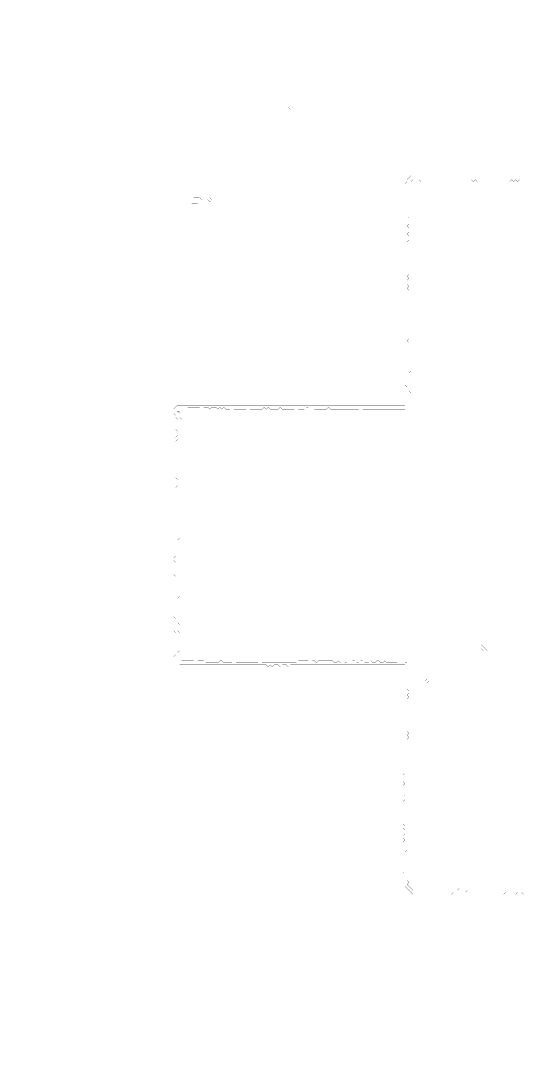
# Model space of a CAD drawing. Header units: metres. Extents: x 0 to 4964, y -4964 to 0.
# Drawn here: x 0 to 2446, y -4964 to 0 of the extents above; entities that cross this region are included whole.
import ezdxf

# ---------------------------------------------------------------- set-up
doc = ezdxf.new("R2010")
doc.units = ezdxf.units.M
doc.layers.add('conductor', color=1, linetype='Continuous')
doc.layers.add('substrate', color=5, linetype='Continuous')

msp = doc.modelspace()

# ---------------------------------------------------------------- linework, layer by layer
at = {"layer": 'conductor', "const_width": 0.5}
msp.add_lwpolyline([(2447.6, -767.3), (2437.9, -767.3), (2428.2, -767.3), (2418.5, -767.3), (2408.8, -767.3), (2399.1, -777), (2389.4, -767.3), (2379.7, -777), (2369.9, -767.3), (2360.2, -777), (2350.5, -777), (2340.8, -767.3), (2331.1, -767.3), (2321.4, -767.3), (2311.7, -767.3), (2302, -767.3), (2292.2, -767.3), (2282.5, -767.3), (2272.8, -767.3), (2263.1, -767.3), (2253.4, -767.3), (2243.7, -767.3), (2234, -767.3), (2224.3, -777), (2214.5, -767.3), (2204.8, -777), (2195.1, -767.3), (2185.4, -777), (2175.7, -767.3), (2166, -767.3), (2156.3, -767.3), (2146.5, -767.3), (2136.8, -767.3), (2127.1, -767.3), (2117.4, -767.3), (2107.7, -767.3), (2098, -767.3), (2088.3, -767.3), (2078.6, -767.3), (2068.8, -767.3), (2059.1, -767.3), (2049.4, -767.3), (2039.7, -767.3), (2030, -767.3), (2020.3, -767.3), (2010.6, -767.3), (2000.9, -757.6), (1991.1, -767.3), (1981.4, -757.6), (1971.7, -767.3), (1962, -757.6), (1952.3, -767.3), (1942.6, -767.3), (1932.9, -777), (1923.2, -767.3), (1913.4, -767.3), (1903.7, -767.3), (1894, -767.3), (1884.3, -777), (1874.6, -777), (1874.6, -786.7), (1874.6, -796.5), (1874.6, -806.2), (1874.6, -815.9), (1874.6, -825.6), (1874.6, -835.3), (1874.6, -845), (1874.6, -854.7), (1874.6, -864.4), (1874.6, -874.2), (1864.9, -883.9), (1874.6, -893.6), (1864.9, -903.3), (1874.6, -913), (1864.9, -922.7), (1874.6, -932.4), (1864.9, -942.2), (1874.6, -951.9), (1874.6, -961.6), (1874.6, -971.3), (1874.6, -981), (1864.9, -990.7), (1874.6, -1000.4), (1874.6, -1010.1), (1874.6, -1019.9), (1864.9, -1029.6), (1874.6, -1039.3), (1874.6, -1049), (1874.6, -1058.7), (1864.9, -1068.4), (1874.6, -1078.1), (1874.6, -1087.8), (1874.6, -1097.6), (1864.9, -1107.3), (1864.9, -1117), (1864.9, -1126.7), (1864.9, -1136.4), (1864.9, -1146.1), (1864.9, -1155.8), (1864.9, -1165.5), (1874.6, -1175.3), (1874.6, -1185), (1874.6, -1194.7), (1874.6, -1204.4), (1874.6, -1214.1), (1874.6, -1223.8), (1864.9, -1233.5), (1874.6, -1243.2), (1864.9, -1253), (1864.9, -1262.7), (1864.9, -1272.4), (1874.6, -1282.1), (1864.9, -1291.8), (1874.6, -1301.5), (1874.6, -1311.2), (1874.6, -1321), (1874.6, -1330.7), (1864.9, -1340.4), (1874.6, -1350.1), (1874.6, -1359.8), (1874.6, -1369.5), (1864.9, -1379.2), (1874.6, -1388.9), (1874.6, -1398.7), (1874.6, -1408.4), (1874.6, -1418.1), (1874.6, -1427.8), (1874.6, -1437.5), (1874.6, -1447.2), (1874.6, -1456.9), (1874.6, -1466.6), (1874.6, -1476.4), (1874.6, -1486.1), (1874.6, -1495.8), (1874.6, -1505.5), (1874.6, -1515.2), (1874.6, -1524.9), (1874.6, -1534.6), (1864.9, -1544.3), (1874.6, -1554.1), (1864.9, -1563.8), (1874.6, -1573.5), (1864.9, -1583.2), (1864.9, -1592.9), (1864.9, -1602.6), (1864.9, -1612.3), (1864.9, -1622.1), (1864.9, -1631.8), (1874.6, -1641.5), (1874.6, -1651.2), (1874.6, -1660.9), (1874.6, -1670.6), (1874.6, -1680.3), (1884.3, -1690), (1874.6, -1699.8), (1874.6, -1709.5), (1874.6, -1719.2), (1874.6, -1728.9), (1874.6, -1738.6), (1874.6, -1748.3), (1874.6, -1758), (1874.6, -1767.7), (1874.6, -1777.5), (1874.6, -1787.2), (1884.3, -1796.9), (1884.3, -1806.6), (1884.3, -1816.3), (1884.3, -1826), (1884.3, -1835.7), (1884.3, -1845.4), (1874.6, -1855.2), (1864.9, -1864.9), (1855.2, -1874.6), (1845.4, -1874.6), (1835.7, -1874.6), (1826, -1874.6), (1816.3, -1874.6), (1806.6, -1874.6), (1796.9, -1874.6), (1787.2, -1874.6), (1777.5, -1874.6), (1767.7, -1874.6), (1758, -1874.6), (1748.3, -1874.6), (1738.6, -1874.6), (1728.9, -1874.6), (1719.2, -1874.6), (1709.5, -1874.6), (1699.8, -1874.6), (1690, -1874.6), (1680.3, -1874.6), (1670.6, -1874.6), (1660.9, -1874.6), (1651.2, -1874.6), (1641.5, -1864.9), (1631.8, -1874.6), (1622.1, -1874.6), (1612.3, -1874.6), (1602.6, -1874.6), (1592.9, -1874.6), (1583.2, -1874.6), (1573.5, -1874.6), (1563.8, -1874.6), (1554.1, -1874.6), (1544.3, -1874.6), (1534.6, -1874.6), (1524.9, -1874.6), (1515.2, -1874.6), (1505.5, -1874.6), (1495.8, -1874.6), (1486.1, -1864.9), (1476.4, -1874.6), (1466.6, -1874.6), (1456.9, -1874.6), (1447.2, -1874.6), (1437.5, -1874.6), (1427.8, -1874.6), (1418.1, -1874.6), (1408.4, -1864.9), (1398.7, -1874.6), (1388.9, -1864.9), (1379.2, -1864.9), (1369.5, -1874.6), (1359.8, -1874.6), (1350.1, -1874.6), (1340.4, -1874.6), (1330.7, -1864.9), (1321, -1874.6), (1311.2, -1874.6), (1301.5, -1874.6), (1291.8, -1874.6), (1282.1, -1874.6), (1272.4, -1874.6), (1262.7, -1874.6), (1253, -1864.9), (1243.2, -1874.6), (1233.5, -1874.6), (1223.8, -1874.6), (1214.1, -1874.6), (1204.4, -1874.6), (1194.7, -1864.9), (1185, -1874.6), (1175.3, -1864.9), (1165.5, -1874.6), (1155.8, -1874.6), (1146.1, -1874.6), (1136.4, -1874.6), (1126.7, -1874.6), (1117, -1874.6), (1107.3, -1874.6), (1097.6, -1864.9), (1087.8, -1874.6), (1078.1, -1874.6), (1068.4, -1874.6), (1058.7, -1874.6), (1049, -1874.6), (1039.3, -1874.6), (1029.6, -1874.6), (1019.9, -1864.9), (1010.1, -1874.6), (1000.4, -1874.6), (990.7, -1874.6), (981, -1864.9), (971.3, -1874.6), (961.6, -1864.9), (951.9, -1874.6), (942.2, -1864.9), (932.4, -1864.9), (922.7, -1864.9), (913, -1874.6), (903.3, -1864.9), (893.6, -1864.9), (883.9, -1864.9), (874.2, -1874.6), (864.4, -1864.9), (854.7, -1864.9), (845, -1864.9), (835.3, -1864.9), (825.6, -1864.9), (815.9, -1864.9), (806.2, -1864.9), (796.5, -1874.6), (786.7, -1864.9), (777, -1874.6), (767.3, -1884.3), (757.6, -1884.3), (767.3, -1894), (767.3, -1903.7), (767.3, -1913.4), (777, -1923.2), (777, -1932.9), (777, -1942.6), (777, -1952.3), (767.3, -1962), (767.3, -1971.7), (767.3, -1981.4), (767.3, -1991.1), (767.3, -2000.9), (767.3, -2010.6), (767.3, -2020.3), (767.3, -2030), (767.3, -2039.7), (767.3, -2049.4), (767.3, -2059.1), (767.3, -2068.8), (767.3, -2078.6), (767.3, -2088.3), (767.3, -2098), (767.3, -2107.7), (767.3, -2117.4), (767.3, -2127.1), (767.3, -2136.8), (767.3, -2146.5), (767.3, -2156.3), (767.3, -2166), (767.3, -2175.7), (767.3, -2185.4), (767.3, -2195.1), (767.3, -2204.8), (767.3, -2214.5), (767.3, -2224.3), (767.3, -2234), (767.3, -2243.7), (767.3, -2253.4), (767.3, -2263.1), (767.3, -2272.8), (767.3, -2282.5), (767.3, -2292.2), (767.3, -2302), (767.3, -2311.7), (767.3, -2321.4), (767.3, -2331.1), (767.3, -2340.8), (767.3, -2350.5), (767.3, -2360.2), (767.3, -2369.9), (767.3, -2379.7), (767.3, -2389.4), (767.3, -2399.1), (767.3, -2408.8), (767.3, -2418.5), (767.3, -2428.2), (767.3, -2437.9), (767.3, -2447.6), (767.3, -2457.4), (767.3, -2467.1), (767.3, -2476.8), (767.3, -2486.5), (767.3, -2496.2), (757.6, -2505.9), (767.3, -2515.6), (767.3, -2525.4), (767.3, -2535.1), (767.3, -2544.8), (767.3, -2554.5), (767.3, -2564.2), (767.3, -2573.9), (767.3, -2583.6), (767.3, -2593.3), (767.3, -2603.1), (767.3, -2612.8), (767.3, -2622.5), (767.3, -2632.2), (767.3, -2641.9), (767.3, -2651.6), (767.3, -2661.3), (767.3, -2671), (767.3, -2680.8), (767.3, -2690.5), (767.3, -2700.2), (757.6, -2709.9), (757.6, -2719.6), (757.6, -2729.3), (757.6, -2739), (757.6, -2748.7), (757.6, -2758.5), (767.3, -2768.2), (767.3, -2777.9), (757.6, -2787.6), (757.6, -2797.3), (757.6, -2807), (757.6, -2816.7), (757.6, -2826.5), (757.6, -2836.2), (757.6, -2845.9), (757.6, -2855.6), (757.6, -2865.3), (757.6, -2875), (757.6, -2884.7), (757.6, -2894.4), (757.6, -2904.2), (767.3, -2913.9), (767.3, -2923.6), (767.3, -2933.3), (757.6, -2943), (767.3, -2952.7), (757.6, -2962.4), (757.6, -2972.1), (757.6, -2981.9), (767.3, -2991.6), (767.3, -3001.3), (767.3, -3011), (767.3, -3020.7), (767.3, -3030.4), (767.3, -3040.1), (757.6, -3049.8), (767.3, -3059.6), (767.3, -3069.3), (767.3, -3079), (777, -3088.7), (786.7, -3088.7), (796.5, -3088.7), (806.2, -3088.7), (815.9, -3088.7), (825.6, -3088.7), (835.3, -3088.7), (845, -3098.4), (854.7, -3088.7), (864.4, -3088.7), (874.2, -3088.7), (883.9, -3088.7), (893.6, -3098.4), (903.3, -3098.4), (913, -3098.4), (922.7, -3098.4), (932.4, -3098.4), (942.2, -3098.4), (951.9, -3098.4), (961.6, -3088.7), (971.3, -3088.7), (981, -3098.4), (990.7, -3098.4), (1000.4, -3098.4), (1010.1, -3098.4), (1019.9, -3098.4), (1029.6, -3088.7), (1039.3, -3098.4), (1049, -3098.4), (1058.7, -3098.4), (1068.4, -3098.4), (1078.1, -3098.4), (1087.8, -3098.4), (1097.6, -3098.4), (1107.3, -3098.4), (1117, -3098.4), (1126.7, -3098.4), (1136.4, -3098.4), (1146.1, -3098.4), (1155.8, -3088.7), (1165.5, -3098.4), (1175.3, -3098.4), (1185, -3098.4), (1194.7, -3098.4), (1204.4, -3098.4), (1214.1, -3098.4), (1223.8, -3098.4), (1233.5, -3098.4), (1243.2, -3098.4), (1253, -3098.4), (1262.7, -3098.4), (1272.4, -3098.4), (1282.1, -3098.4), (1291.8, -3098.4), (1301.5, -3098.4), (1311.2, -3098.4), (1321, -3098.4), (1330.7, -3098.4), (1340.4, -3088.7), (1350.1, -3088.7), (1359.8, -3088.7), (1369.5, -3088.7), (1379.2, -3088.7), (1388.9, -3088.7), (1398.7, -3098.4), (1408.4, -3088.7), (1418.1, -3088.7), (1427.8, -3098.4), (1437.5, -3088.7), (1447.2, -3088.7), (1456.9, -3088.7), (1466.6, -3088.7), (1476.4, -3088.7), (1486.1, -3088.7), (1495.8, -3088.7), (1505.5, -3088.7), (1515.2, -3098.4), (1524.9, -3098.4), (1534.6, -3088.7), (1544.3, -3098.4), (1554.1, -3088.7), (1563.8, -3098.4), (1573.5, -3098.4), (1583.2, -3088.7), (1592.9, -3098.4), (1602.6, -3088.7), (1612.3, -3088.7), (1622.1, -3098.4), (1631.8, -3098.4), (1641.5, -3088.7), (1651.2, -3088.7), (1660.9, -3098.4), (1670.6, -3098.4), (1680.3, -3098.4), (1690, -3088.7), (1699.8, -3098.4), (1709.5, -3098.4), (1719.2, -3088.7), (1728.9, -3088.7), (1738.6, -3098.4), (1748.3, -3098.4), (1758, -3088.7), (1767.7, -3098.4), (1777.5, -3098.4), (1787.2, -3098.4), (1796.9, -3098.4), (1806.6, -3098.4), (1816.3, -3098.4), (1826, -3088.7), (1835.7, -3098.4), (1845.4, -3088.7), (1855.2, -3098.4), (1864.9, -3098.4), (1874.6, -3108.1), (1874.6, -3117.8), (1874.6, -3127.6), (1874.6, -3137.3), (1864.9, -3147), (1864.9, -3156.7), (1864.9, -3166.4), (1864.9, -3176.1), (1864.9, -3185.8), (1864.9, -3195.5), (1864.9, -3205.3), (1864.9, -3215), (1864.9, -3224.7), (1874.6, -3234.4), (1874.6, -3244.1), (1864.9, -3253.8), (1874.6, -3263.5), (1864.9, -3273.2), (1864.9, -3283), (1864.9, -3292.7), (1874.6, -3302.4), (1864.9, -3312.1), (1864.9, -3321.8), (1864.9, -3331.5), (1874.6, -3341.2), (1874.6, -3350.9), (1864.9, -3360.7), (1864.9, -3370.4), (1864.9, -3380.1), (1864.9, -3389.8), (1864.9, -3399.5), (1864.9, -3409.2), (1864.9, -3418.9), (1864.9, -3428.7), (1874.6, -3438.4), (1864.9, -3448.1), (1874.6, -3457.8), (1864.9, -3467.5), (1864.9, -3477.2), (1864.9, -3486.9), (1864.9, -3496.6), (1864.9, -3506.4), (1864.9, -3516.1), (1864.9, -3525.8), (1874.6, -3535.5), (1874.6, -3545.2), (1864.9, -3554.9), (1864.9, -3564.6), (1864.9, -3574.3), (1864.9, -3584.1), (1864.9, -3593.8), (1864.9, -3603.5), (1864.9, -3613.2), (1864.9, -3622.9), (1864.9, -3632.6), (1864.9, -3642.3), (1864.9, -3652), (1864.9, -3661.8), (1864.9, -3671.5), (1864.9, -3681.2), (1864.9, -3690.9), (1864.9, -3700.6), (1864.9, -3710.3), (1864.9, -3720), (1864.9, -3729.8), (1864.9, -3739.5), (1864.9, -3749.2), (1864.9, -3758.9), (1864.9, -3768.6), (1864.9, -3778.3), (1864.9, -3788), (1864.9, -3797.7), (1864.9, -3807.5), (1864.9, -3817.2), (1864.9, -3826.9), (1864.9, -3836.6), (1864.9, -3846.3), (1864.9, -3856), (1864.9, -3865.7), (1864.9, -3875.4), (1864.9, -3885.2), (1864.9, -3894.9), (1864.9, -3904.6), (1864.9, -3914.3), (1864.9, -3924), (1864.9, -3933.7), (1864.9, -3943.4), (1864.9, -3953.1), (1864.9, -3962.9), (1864.9, -3972.6), (1864.9, -3982.3), (1864.9, -3992), (1864.9, -4001.7), (1855.2, -4011.4), (1864.9, -4021.1), (1855.2, -4030.8), (1864.9, -4040.6), (1864.9, -4050.3), (1864.9, -4060), (1864.9, -4069.7), (1864.9, -4079.4), (1864.9, -4089.1), (1864.9, -4098.8), (1864.9, -4108.6), (1864.9, -4118.3), (1864.9, -4128), (1864.9, -4137.7), (1864.9, -4147.4), (1874.6, -4157.1), (1864.9, -4166.8), (1874.6, -4176.5), (1884.3, -4186.3), (1894, -4196), (1903.7, -4196), (1913.4, -4196), (1923.2, -4196), (1932.9, -4196), (1942.6, -4196), (1952.3, -4196), (1962, -4186.3), (1971.7, -4186.3), (1981.4, -4196), (1991.1, -4196), (2000.9, -4186.3), (2010.6, -4196), (2020.3, -4196), (2030, -4196), (2039.7, -4196), (2049.4, -4196), (2059.1, -4196), (2068.8, -4196), (2078.6, -4196), (2088.3, -4196), (2098, -4196), (2107.7, -4196), (2117.4, -4186.3), (2127.1, -4186.3), (2136.8, -4186.3), (2146.5, -4186.3), (2156.3, -4186.3), (2166, -4186.3), (2175.7, -4186.3), (2185.4, -4186.3), (2195.1, -4186.3), (2204.8, -4186.3), (2214.5, -4186.3), (2224.3, -4186.3), (2234, -4186.3), (2243.7, -4186.3), (2253.4, -4186.3), (2263.1, -4196), (2272.8, -4196), (2282.5, -4196), (2292.2, -4196), (2302, -4196), (2311.7, -4186.3), (2321.4, -4196), (2331.1, -4196), (2340.8, -4196), (2350.5, -4196), (2360.2, -4196), (2369.9, -4196), (2379.7, -4196), (2389.4, -4196), (2399.1, -4196), (2408.8, -4196), (2418.5, -4196), (2428.2, -4196), (2437.9, -4196), (2447.6, -4196)], dxfattribs=at)
for points in [[(2224.3, -2991.6), (2234, -2981.9), (2243.7, -2991.6), (2234, -3001.3)], [(2224.3, -3011), (2234, -3001.3), (2243.7, -3011), (2234, -3020.7)], [(2224.3, -3030.4), (2234, -3020.7), (2243.7, -3030.4), (2234, -3040.1)], [(2234, -3020.7), (2243.7, -3011), (2253.4, -3020.7), (2243.7, -3030.4)], [(2243.7, -3030.4), (2253.4, -3020.7), (2263.1, -3030.4), (2253.4, -3040.1)], [(2263.1, -3030.4), (2272.8, -3020.7), (2282.5, -3030.4), (2272.8, -3040.1)], [(1952.3, -3185.8), (1962, -3176.1), (1971.7, -3185.8), (1962, -3195.5)], [(1991.1, -3185.8), (2000.9, -3176.1), (2010.6, -3185.8), (2000.9, -3195.5)], [(1952.3, -3224.7), (1962, -3215), (1971.7, -3224.7), (1962, -3234.4)]]:
    msp.add_lwpolyline(points, close=True, dxfattribs=at)
at = {"layer": 'substrate', "const_width": 0.5}
for points in [[(2447.6, 0), (2437.9, 0), (2428.2, 0), (2418.5, 0), (2408.8, 0), (2399.1, 0), (2389.4, 0), (2379.7, 0), (2369.9, 0), (2360.2, 0), (2350.5, 0), (2340.8, 0), (2331.1, 0), (2321.4, 0), (2311.7, 0), (2302, 0), (2292.2, 0), (2282.5, 0), (2272.8, 0), (2263.1, 0), (2253.4, 0), (2243.7, 0), (2234, 0), (2224.3, 0), (2214.5, 0), (2204.8, 0), (2195.1, 0), (2185.4, 0), (2175.7, 0), (2166, 0), (2156.3, 0), (2146.5, 0), (2136.8, 0), (2127.1, 0), (2117.4, 0), (2107.7, 0), (2098, 0), (2088.3, 0), (2078.6, 0), (2068.8, 0), (2059.1, 0), (2049.4, 0), (2039.7, 0), (2030, 0), (2020.3, 0), (2010.6, 0), (2000.9, 0), (1991.1, 0), (1981.4, 0), (1971.7, 0), (1962, 0), (1952.3, 0), (1942.6, 0), (1932.9, 0), (1923.2, 0), (1913.4, 0), (1903.7, 0), (1894, 0), (1884.3, 0), (1874.6, 0), (1864.9, 0), (1855.2, 0), (1845.4, 0), (1835.7, 0), (1826, 0), (1816.3, 0), (1806.6, 0), (1796.9, 0), (1787.2, 0), (1777.5, 0), (1767.7, 0), (1758, 0), (1748.3, 0), (1738.6, 0), (1728.9, 0), (1719.2, 0), (1709.5, 0), (1699.8, 0), (1690, 0), (1680.3, 0), (1670.6, 0), (1660.9, 0), (1651.2, 0), (1641.5, 0), (1631.8, 0), (1622.1, 0), (1612.3, 0), (1602.6, 0), (1592.9, 0), (1583.2, 0), (1573.5, 0), (1563.8, 0), (1554.1, 0), (1544.3, 0), (1534.6, 0), (1524.9, 0), (1515.2, 0), (1505.5, 0), (1495.8, 0), (1486.1, 0), (1476.4, 0), (1466.6, 0), (1456.9, 0), (1447.2, 0), (1437.5, 0), (1427.8, 0), (1418.1, 0), (1408.4, 0), (1398.7, 0), (1388.9, 0), (1379.2, 0), (1369.5, 0), (1359.8, 0), (1350.1, 0), (1340.4, 0), (1330.7, 0), (1321, 0), (1311.2, 0), (1301.5, 0), (1291.8, 0), (1282.1, 0), (1272.4, 0), (1262.7, 0), (1253, 0), (1243.2, 0), (1233.5, 0), (1223.8, 0), (1214.1, 0), (1204.4, 0), (1194.7, 0), (1185, 0), (1175.3, 0), (1165.5, 0), (1155.8, 0), (1146.1, 0), (1136.4, 0), (1126.7, 0), (1117, 0), (1107.3, 0), (1097.6, 0), (1087.8, 0), (1078.1, 0), (1068.4, 0), (1058.7, 0), (1049, 0), (1039.3, 0), (1029.6, 0), (1019.9, 0), (1010.1, 0), (1000.4, 0), (990.7, 0), (981, 0), (971.3, 0), (961.6, 0), (951.9, 0), (942.2, 0), (932.4, 0), (922.7, 0), (913, 0), (903.3, 0), (893.6, 0), (883.9, 0), (874.2, 0), (864.4, 0), (854.7, 0), (845, 0), (835.3, 0), (825.6, 0), (815.9, 0), (806.2, 0), (796.5, 0), (786.7, 0), (777, 0), (767.3, 0), (757.6, 0), (747.9, 0), (738.2, 0), (728.5, 0), (718.8, 0), (709, 0), (699.3, 0), (689.6, 0), (679.9, 0), (670.2, 0), (660.5, 0), (650.8, 0), (641.1, 0), (631.3, 0), (621.6, 0), (611.9, 0), (602.2, 0), (592.5, 0), (582.8, 0), (573.1, 0), (563.3, 0), (553.6, 0), (543.9, 0), (534.2, 0), (524.5, 0), (514.8, 0), (505.1, 0), (495.4, 0), (485.6, 0), (475.9, 0), (466.2, 0), (456.5, 0), (446.8, 0), (437.1, 0), (427.4, 0), (417.7, 0), (407.9, 0), (398.2, 0), (388.5, 0), (378.8, 0), (369.1, 0), (359.4, 0), (349.7, 0), (340, 0), (330.2, 0), (320.5, 0), (310.8, 0), (301.1, 0), (291.4, 0), (281.7, 0), (272, 0), (262.2, 0), (252.5, 0), (242.8, 0), (233.1, 0), (223.4, 0), (213.7, 0), (204, 0), (194.3, 0), (184.5, 0), (174.8, 0), (165.1, 0), (155.4, 0), (145.7, 0), (136, 0), (126.3, 0), (116.6, 0), (106.8, 0), (97.1, 0), (87.4, 0), (77.7, 0), (68, 0), (58.3, 0), (48.6, 0), (38.9, 0), (29.1, 0), (19.4, 0), (9.7, 0), (0, 0), (0, -9.7), (0, -19.4), (0, -29.1), (0, -38.9), (0, -48.6), (0, -58.3), (0, -68), (0, -77.7), (0, -87.4), (0, -97.1), (0, -106.8), (0, -116.6), (0, -126.3), (0, -136), (0, -145.7), (0, -155.4), (0, -165.1), (0, -174.8), (0, -184.5), (0, -194.3), (0, -204), (0, -213.7), (0, -223.4), (0, -233.1), (0, -242.8), (0, -252.5), (0, -262.2), (0, -272), (0, -281.7), (0, -291.4), (0, -301.1), (0, -310.8), (0, -320.5), (0, -330.2), (0, -340), (0, -349.7), (0, -359.4), (0, -369.1), (0, -378.8), (0, -388.5), (0, -398.2), (0, -407.9), (0, -417.7), (0, -427.4), (0, -437.1), (0, -446.8), (0, -456.5), (0, -466.2), (0, -475.9), (0, -485.6), (0, -495.4), (0, -505.1), (0, -514.8), (0, -524.5), (0, -534.2), (0, -543.9), (0, -553.6), (0, -563.3), (0, -573.1), (0, -582.8), (0, -592.5), (0, -602.2), (0, -611.9), (0, -621.6), (0, -631.3), (0, -641.1), (0, -650.8), (0, -660.5), (0, -670.2), (0, -679.9), (0, -689.6), (0, -699.3), (0, -709), (0, -718.8), (0, -728.5), (0, -738.2), (0, -747.9), (0, -757.6), (0, -767.3), (0, -777), (0, -786.7), (0, -796.5), (0, -806.2), (0, -815.9), (0, -825.6), (0, -835.3), (0, -845), (0, -854.7), (0, -864.4), (0, -874.2), (0, -883.9), (0, -893.6), (0, -903.3), (0, -913), (0, -922.7), (0, -932.4), (0, -942.2), (0, -951.9), (0, -961.6), (0, -971.3), (0, -981), (0, -990.7), (0, -1000.4), (0, -1010.1), (0, -1019.9), (0, -1029.6), (0, -1039.3), (0, -1049), (0, -1058.7), (0, -1068.4), (0, -1078.1), (0, -1087.8), (0, -1097.6), (0, -1107.3), (0, -1117), (0, -1126.7), (0, -1136.4), (0, -1146.1), (0, -1155.8), (0, -1165.5), (0, -1175.3), (0, -1185), (0, -1194.7), (0, -1204.4), (0, -1214.1), (0, -1223.8), (0, -1233.5), (0, -1243.2), (0, -1253), (0, -1262.7), (0, -1272.4), (0, -1282.1), (0, -1291.8), (0, -1301.5), (0, -1311.2), (0, -1321), (0, -1330.7), (0, -1340.4), (0, -1350.1), (0, -1359.8), (0, -1369.5), (0, -1379.2), (0, -1388.9), (0, -1398.7), (0, -1408.4), (0, -1418.1), (0, -1427.8), (0, -1437.5), (0, -1447.2), (0, -1456.9), (0, -1466.6), (0, -1476.4), (0, -1486.1), (0, -1495.8), (0, -1505.5), (0, -1515.2), (0, -1524.9), (0, -1534.6), (0, -1544.3), (0, -1554.1), (0, -1563.8), (0, -1573.5), (0, -1583.2), (0, -1592.9), (0, -1602.6), (0, -1612.3), (0, -1622.1), (0, -1631.8), (0, -1641.5), (0, -1651.2), (0, -1660.9), (0, -1670.6), (0, -1680.3), (0, -1690), (0, -1699.8), (0, -1709.5), (0, -1719.2), (0, -1728.9), (0, -1738.6), (0, -1748.3), (0, -1758), (0, -1767.7), (0, -1777.5), (0, -1787.2), (0, -1796.9), (0, -1806.6), (0, -1816.3), (0, -1826), (0, -1835.7), (0, -1845.4), (0, -1855.2), (0, -1864.9), (0, -1874.6), (0, -1884.3), (0, -1894), (0, -1903.7), (0, -1913.4), (0, -1923.2), (0, -1932.9), (0, -1942.6), (0, -1952.3), (0, -1962), (0, -1971.7), (0, -1981.4), (0, -1991.1), (0, -2000.9), (0, -2010.6), (0, -2020.3), (0, -2030), (0, -2039.7), (0, -2049.4), (0, -2059.1), (0, -2068.8), (0, -2078.6), (0, -2088.3), (0, -2098), (0, -2107.7), (0, -2117.4), (0, -2127.1), (0, -2136.8), (0, -2146.5), (0, -2156.3), (0, -2166), (0, -2175.7), (0, -2185.4), (0, -2195.1), (0, -2204.8), (0, -2214.5), (0, -2224.3), (0, -2234), (0, -2243.7), (0, -2253.4), (0, -2263.1), (0, -2272.8), (0, -2282.5), (0, -2292.2), (0, -2302), (0, -2311.7), (0, -2321.4), (0, -2331.1), (0, -2340.8), (0, -2350.5), (0, -2360.2), (0, -2369.9), (0, -2379.7), (0, -2389.4), (0, -2399.1), (0, -2408.8), (0, -2418.5), (0, -2428.2), (0, -2437.9), (0, -2447.6), (0, -2457.4), (0, -2467.1), (0, -2476.8), (0, -2486.5), (0, -2496.2), (0, -2505.9), (0, -2515.6), (0, -2525.4), (0, -2535.1), (0, -2544.8), (0, -2554.5), (0, -2564.2), (0, -2573.9), (0, -2583.6), (0, -2593.3), (0, -2603.1), (0, -2612.8), (0, -2622.5), (0, -2632.2), (0, -2641.9), (0, -2651.6), (0, -2661.3), (0, -2671), (0, -2680.8), (0, -2690.5), (0, -2700.2), (0, -2709.9), (0, -2719.6), (0, -2729.3), (0, -2739), (0, -2748.7), (0, -2758.5), (0, -2768.2), (0, -2777.9), (0, -2787.6), (0, -2797.3), (0, -2807), (0, -2816.7), (0, -2826.5), (0, -2836.2), (0, -2845.9), (0, -2855.6), (0, -2865.3), (0, -2875), (0, -2884.7), (0, -2894.4), (0, -2904.2), (0, -2913.9), (0, -2923.6), (0, -2933.3), (0, -2943), (0, -2952.7), (0, -2962.4), (0, -2972.1), (0, -2981.9), (0, -2991.6), (0, -3001.3), (0, -3011), (0, -3020.7), (0, -3030.4), (0, -3040.1), (0, -3049.8), (0, -3059.6), (0, -3069.3), (0, -3079), (0, -3088.7), (0, -3098.4), (0, -3108.1), (0, -3117.8), (0, -3127.6), (0, -3137.3), (0, -3147), (0, -3156.7), (0, -3166.4), (0, -3176.1), (0, -3185.8), (0, -3195.5), (0, -3205.3), (0, -3215), (0, -3224.7), (0, -3234.4), (0, -3244.1), (0, -3253.8), (0, -3263.5), (0, -3273.2), (0, -3283), (0, -3292.7), (0, -3302.4), (0, -3312.1), (0, -3321.8), (0, -3331.5), (0, -3341.2), (0, -3350.9), (0, -3360.7), (0, -3370.4), (0, -3380.1), (0, -3389.8), (0, -3399.5), (0, -3409.2), (0, -3418.9), (0, -3428.7), (0, -3438.4), (0, -3448.1), (0, -3457.8), (0, -3467.5), (0, -3477.2), (0, -3486.9), (0, -3496.6), (0, -3506.4), (0, -3516.1), (0, -3525.8), (0, -3535.5), (0, -3545.2), (0, -3554.9), (0, -3564.6), (0, -3574.3), (0, -3584.1), (0, -3593.8), (0, -3603.5), (0, -3613.2), (0, -3622.9), (0, -3632.6), (0, -3642.3), (0, -3652), (0, -3661.8), (0, -3671.5), (0, -3681.2), (0, -3690.9), (0, -3700.6), (0, -3710.3), (0, -3720), (0, -3729.8), (0, -3739.5), (0, -3749.2), (0, -3758.9), (0, -3768.6), (0, -3778.3), (0, -3788), (0, -3797.7), (0, -3807.5), (0, -3817.2), (0, -3826.9), (0, -3836.6), (0, -3846.3), (0, -3856), (0, -3865.7), (0, -3875.4), (0, -3885.2), (0, -3894.9), (0, -3904.6), (0, -3914.3), (0, -3924), (0, -3933.7), (0, -3943.4), (0, -3953.1), (0, -3962.9), (0, -3972.6), (0, -3982.3), (0, -3992), (0, -4001.7), (0, -4011.4), (0, -4021.1), (0, -4030.8), (0, -4040.6), (0, -4050.3), (0, -4060), (0, -4069.7), (0, -4079.4), (0, -4089.1), (0, -4098.8), (0, -4108.6), (0, -4118.3), (0, -4128), (0, -4137.7), (0, -4147.4), (0, -4157.1), (0, -4166.8), (0, -4176.5), (0, -4186.3), (0, -4196), (0, -4205.7), (0, -4215.4), (0, -4225.1), (0, -4234.8), (0, -4244.5), (0, -4254.2), (0, -4264), (0, -4273.7), (0, -4283.4), (0, -4293.1), (0, -4302.8), (0, -4312.5), (0, -4322.2), (0, -4331.9), (0, -4341.7), (0, -4351.4), (0, -4361.1), (0, -4370.8), (0, -4380.5), (0, -4390.2), (0, -4399.9), (0, -4409.7), (0, -4419.4), (0, -4429.1), (0, -4438.8), (0, -4448.5), (0, -4458.2), (0, -4467.9), (0, -4477.6), (0, -4487.4), (0, -4497.1), (0, -4506.8), (0, -4516.5), (0, -4526.2), (0, -4535.9), (0, -4545.6), (0, -4555.3), (0, -4565.1), (0, -4574.8), (0, -4584.5), (0, -4594.2), (0, -4603.9), (0, -4613.6), (0, -4623.3), (0, -4633), (0, -4642.8), (0, -4652.5), (0, -4662.2), (0, -4671.9), (0, -4681.6), (0, -4691.3), (0, -4701), (0, -4710.8), (0, -4720.5), (0, -4730.2), (0, -4739.9), (0, -4749.6), (0, -4759.3), (0, -4769), (0, -4778.7), (0, -4788.5), (0, -4798.2), (0, -4807.9), (0, -4817.6), (0, -4827.3), (0, -4837), (0, -4846.7), (0, -4856.4), (0, -4866.2), (0, -4875.9), (0, -4885.6), (0, -4895.3), (0, -4905), (0, -4914.7), (0, -4924.4), (0, -4934.1), (0, -4943.9), (0, -4953.6), (0, -4963.3), (9.7, -4963.3), (19.4, -4963.3), (29.1, -4963.3), (38.9, -4963.3), (48.6, -4963.3), (58.3, -4963.3), (68, -4963.3), (77.7, -4963.3), (87.4, -4963.3), (97.1, -4963.3), (106.8, -4963.3), (116.6, -4963.3), (126.3, -4963.3), (136, -4963.3), (145.7, -4963.3), (155.4, -4963.3), (165.1, -4963.3), (174.8, -4963.3), (184.5, -4963.3), (194.3, -4963.3), (204, -4963.3), (213.7, -4963.3), (223.4, -4963.3), (233.1, -4963.3), (242.8, -4963.3), (252.5, -4963.3), (262.2, -4963.3), (272, -4963.3), (281.7, -4963.3), (291.4, -4963.3), (301.1, -4963.3), (310.8, -4963.3), (320.5, -4963.3), (330.2, -4963.3), (340, -4963.3), (349.7, -4963.3), (359.4, -4963.3), (369.1, -4963.3), (378.8, -4963.3), (388.5, -4963.3), (398.2, -4963.3), (407.9, -4963.3), (417.7, -4963.3), (427.4, -4963.3), (437.1, -4963.3), (446.8, -4963.3), (456.5, -4963.3), (466.2, -4963.3), (475.9, -4963.3), (485.6, -4963.3), (495.4, -4963.3), (505.1, -4963.3), (514.8, -4963.3), (524.5, -4963.3), (534.2, -4963.3), (543.9, -4963.3), (553.6, -4963.3), (563.3, -4963.3), (573.1, -4963.3), (582.8, -4963.3), (592.5, -4963.3), (602.2, -4963.3), (611.9, -4963.3), (621.6, -4963.3), (631.3, -4963.3), (641.1, -4963.3), (650.8, -4963.3), (660.5, -4963.3), (670.2, -4963.3), (679.9, -4963.3), (689.6, -4963.3), (699.3, -4963.3), (709, -4963.3), (718.8, -4963.3), (728.5, -4963.3), (738.2, -4963.3), (747.9, -4963.3), (757.6, -4963.3), (767.3, -4963.3), (777, -4963.3), (786.7, -4963.3), (796.5, -4963.3), (806.2, -4963.3), (815.9, -4963.3), (825.6, -4963.3), (835.3, -4963.3), (845, -4963.3), (854.7, -4963.3), (864.4, -4963.3), (874.2, -4963.3), (883.9, -4963.3), (893.6, -4963.3), (903.3, -4963.3), (913, -4963.3), (922.7, -4963.3), (932.4, -4963.3), (942.2, -4963.3), (951.9, -4963.3), (961.6, -4963.3), (971.3, -4963.3), (981, -4963.3), (990.7, -4963.3), (1000.4, -4963.3), (1010.1, -4963.3), (1019.9, -4963.3), (1029.6, -4963.3), (1039.3, -4963.3), (1049, -4963.3), (1058.7, -4963.3), (1068.4, -4963.3), (1078.1, -4963.3), (1087.8, -4963.3), (1097.6, -4963.3), (1107.3, -4963.3), (1117, -4963.3), (1126.7, -4963.3), (1136.4, -4963.3), (1146.1, -4963.3), (1155.8, -4963.3), (1165.5, -4963.3), (1175.3, -4963.3), (1185, -4963.3), (1194.7, -4963.3), (1204.4, -4963.3), (1214.1, -4963.3), (1223.8, -4963.3), (1233.5, -4963.3), (1243.2, -4963.3), (1253, -4963.3), (1262.7, -4963.3), (1272.4, -4963.3), (1282.1, -4963.3), (1291.8, -4963.3), (1301.5, -4963.3), (1311.2, -4963.3), (1321, -4963.3), (1330.7, -4963.3), (1340.4, -4963.3), (1350.1, -4963.3), (1359.8, -4963.3), (1369.5, -4963.3), (1379.2, -4963.3), (1388.9, -4963.3), (1398.7, -4963.3), (1408.4, -4963.3), (1418.1, -4963.3), (1427.8, -4963.3), (1437.5, -4963.3), (1447.2, -4963.3), (1456.9, -4963.3), (1466.6, -4963.3), (1476.4, -4963.3), (1486.1, -4963.3), (1495.8, -4963.3), (1505.5, -4963.3), (1515.2, -4963.3), (1524.9, -4963.3), (1534.6, -4963.3), (1544.3, -4963.3), (1554.1, -4963.3), (1563.8, -4963.3), (1573.5, -4963.3), (1583.2, -4963.3), (1592.9, -4963.3), (1602.6, -4963.3), (1612.3, -4963.3), (1622.1, -4963.3), (1631.8, -4963.3), (1641.5, -4963.3), (1651.2, -4963.3), (1660.9, -4963.3), (1670.6, -4963.3), (1680.3, -4963.3), (1690, -4963.3), (1699.8, -4963.3), (1709.5, -4963.3), (1719.2, -4963.3), (1728.9, -4963.3), (1738.6, -4963.3), (1748.3, -4963.3), (1758, -4963.3), (1767.7, -4963.3), (1777.5, -4963.3), (1787.2, -4963.3), (1796.9, -4963.3), (1806.6, -4963.3), (1816.3, -4963.3), (1826, -4963.3), (1835.7, -4963.3), (1845.4, -4963.3), (1855.2, -4963.3), (1864.9, -4963.3), (1874.6, -4963.3), (1884.3, -4963.3), (1894, -4963.3), (1903.7, -4963.3), (1913.4, -4963.3), (1923.2, -4963.3), (1932.9, -4963.3), (1942.6, -4963.3), (1952.3, -4963.3), (1962, -4963.3), (1971.7, -4963.3), (1981.4, -4963.3), (1991.1, -4963.3), (2000.9, -4963.3), (2010.6, -4963.3), (2020.3, -4963.3), (2030, -4963.3), (2039.7, -4963.3), (2049.4, -4963.3), (2059.1, -4963.3), (2068.8, -4963.3), (2078.6, -4963.3), (2088.3, -4963.3), (2098, -4963.3), (2107.7, -4963.3), (2117.4, -4963.3), (2127.1, -4963.3), (2136.8, -4963.3), (2146.5, -4963.3), (2156.3, -4963.3), (2166, -4963.3), (2175.7, -4963.3), (2185.4, -4963.3), (2195.1, -4963.3), (2204.8, -4963.3), (2214.5, -4963.3), (2224.3, -4963.3), (2234, -4963.3), (2243.7, -4963.3), (2253.4, -4963.3), (2263.1, -4963.3), (2272.8, -4963.3), (2282.5, -4963.3), (2292.2, -4963.3), (2302, -4963.3), (2311.7, -4963.3), (2321.4, -4963.3), (2331.1, -4963.3), (2340.8, -4963.3), (2350.5, -4963.3), (2360.2, -4963.3), (2369.9, -4963.3), (2379.7, -4963.3), (2389.4, -4963.3), (2399.1, -4963.3), (2408.8, -4963.3), (2418.5, -4963.3), (2428.2, -4963.3), (2437.9, -4963.3), (2447.6, -4963.3)], [(2447.6, -4215.4), (2437.9, -4215.4), (2428.2, -4215.4), (2418.5, -4205.7), (2408.8, -4205.7), (2399.1, -4205.7), (2389.4, -4215.4), (2379.7, -4215.4), (2369.9, -4215.4), (2360.2, -4215.4), (2350.5, -4205.7), (2340.8, -4205.7), (2331.1, -4215.4), (2321.4, -4205.7), (2311.7, -4215.4), (2302, -4215.4), (2292.2, -4215.4), (2282.5, -4205.7), (2272.8, -4205.7), (2263.1, -4205.7), (2253.4, -4205.7), (2243.7, -4205.7), (2234, -4205.7), (2224.3, -4205.7), (2214.5, -4205.7), (2204.8, -4196), (2195.1, -4196), (2185.4, -4196), (2175.7, -4196), (2166, -4196), (2156.3, -4196), (2146.5, -4205.7), (2136.8, -4205.7), (2127.1, -4205.7), (2117.4, -4205.7), (2107.7, -4205.7), (2098, -4205.7), (2088.3, -4205.7), (2078.6, -4215.4), (2068.8, -4215.4), (2059.1, -4215.4), (2049.4, -4205.7), (2039.7, -4205.7), (2030, -4205.7), (2020.3, -4205.7), (2010.6, -4205.7), (2000.9, -4205.7), (1991.1, -4205.7), (1981.4, -4205.7), (1971.7, -4205.7), (1962, -4205.7), (1952.3, -4205.7), (1942.6, -4205.7), (1932.9, -4205.7), (1923.2, -4215.4), (1913.4, -4215.4), (1903.7, -4215.4), (1894, -4215.4), (1884.3, -4205.7), (1874.6, -4196), (1864.9, -4186.3), (1855.2, -4176.5), (1855.2, -4166.8), (1855.2, -4157.1), (1855.2, -4147.4), (1855.2, -4137.7), (1855.2, -4128), (1855.2, -4118.3), (1845.4, -4108.6), (1845.4, -4098.8), (1845.4, -4089.1), (1845.4, -4079.4), (1845.4, -4069.7), (1845.4, -4060), (1845.4, -4050.3), (1845.4, -4040.6), (1845.4, -4030.8), (1845.4, -4021.1), (1845.4, -4011.4), (1845.4, -4001.7), (1845.4, -3992), (1845.4, -3982.3), (1845.4, -3972.6), (1845.4, -3962.9), (1855.2, -3953.1), (1845.4, -3943.4), (1845.4, -3933.7), (1855.2, -3924), (1855.2, -3914.3), (1855.2, -3904.6), (1845.4, -3894.9), (1855.2, -3885.2), (1845.4, -3875.4), (1845.4, -3865.7), (1845.4, -3856), (1845.4, -3846.3), (1845.4, -3836.6), (1845.4, -3826.9), (1845.4, -3817.2), (1845.4, -3807.5), (1845.4, -3797.7), (1845.4, -3788), (1845.4, -3778.3), (1845.4, -3768.6), (1855.2, -3758.9), (1855.2, -3749.2), (1855.2, -3739.5), (1845.4, -3729.8), (1845.4, -3720), (1845.4, -3710.3), (1845.4, -3700.6), (1845.4, -3690.9), (1855.2, -3681.2), (1845.4, -3671.5), (1845.4, -3661.8), (1845.4, -3652), (1855.2, -3642.3), (1845.4, -3632.6), (1845.4, -3622.9), (1855.2, -3613.2), (1855.2, -3603.5), (1855.2, -3593.8), (1855.2, -3584.1), (1855.2, -3574.3), (1855.2, -3564.6), (1855.2, -3554.9), (1855.2, -3545.2), (1855.2, -3535.5), (1855.2, -3525.8), (1855.2, -3516.1), (1855.2, -3506.4), (1855.2, -3496.6), (1855.2, -3486.9), (1855.2, -3477.2), (1855.2, -3467.5), (1855.2, -3457.8), (1855.2, -3448.1), (1855.2, -3438.4), (1855.2, -3428.7), (1855.2, -3418.9), (1855.2, -3409.2), (1855.2, -3399.5), (1855.2, -3389.8), (1855.2, -3380.1), (1855.2, -3370.4), (1855.2, -3360.7), (1855.2, -3350.9), (1855.2, -3341.2), (1855.2, -3331.5), (1855.2, -3321.8), (1855.2, -3312.1), (1855.2, -3302.4), (1855.2, -3292.7), (1855.2, -3283), (1855.2, -3273.2), (1855.2, -3263.5), (1855.2, -3253.8), (1855.2, -3244.1), (1855.2, -3234.4), (1855.2, -3224.7), (1855.2, -3215), (1855.2, -3205.3), (1855.2, -3195.5), (1855.2, -3185.8), (1855.2, -3176.1), (1855.2, -3166.4), (1855.2, -3156.7), (1855.2, -3147), (1855.2, -3137.3), (1855.2, -3127.6), (1864.9, -3117.8), (1855.2, -3108.1), (1845.4, -3108.1), (1835.7, -3108.1), (1826, -3108.1), (1816.3, -3108.1), (1806.6, -3108.1), (1796.9, -3108.1), (1787.2, -3108.1), (1777.5, -3108.1), (1767.7, -3108.1), (1758, -3108.1), (1748.3, -3108.1), (1738.6, -3108.1), (1728.9, -3108.1), (1719.2, -3108.1), (1709.5, -3108.1), (1699.8, -3108.1), (1690, -3108.1), (1680.3, -3108.1), (1670.6, -3108.1), (1660.9, -3108.1), (1651.2, -3108.1), (1641.5, -3108.1), (1631.8, -3108.1), (1622.1, -3108.1), (1612.3, -3108.1), (1602.6, -3108.1), (1592.9, -3108.1), (1583.2, -3108.1), (1573.5, -3108.1), (1563.8, -3108.1), (1554.1, -3108.1), (1544.3, -3108.1), (1534.6, -3108.1), (1524.9, -3108.1), (1515.2, -3108.1), (1505.5, -3108.1), (1495.8, -3108.1), (1486.1, -3108.1), (1476.4, -3108.1), (1466.6, -3108.1), (1456.9, -3108.1), (1447.2, -3108.1), (1437.5, -3108.1), (1427.8, -3108.1), (1418.1, -3108.1), (1408.4, -3108.1), (1398.7, -3108.1), (1388.9, -3108.1), (1379.2, -3108.1), (1369.5, -3108.1), (1359.8, -3108.1), (1350.1, -3108.1), (1340.4, -3108.1), (1330.7, -3108.1), (1321, -3108.1), (1311.2, -3108.1), (1301.5, -3108.1), (1291.8, -3117.8), (1282.1, -3108.1), (1272.4, -3108.1), (1262.7, -3108.1), (1253, -3117.8), (1243.2, -3108.1), (1233.5, -3108.1), (1223.8, -3108.1), (1214.1, -3117.8), (1204.4, -3108.1), (1194.7, -3117.8), (1185, -3108.1), (1175.3, -3108.1), (1165.5, -3108.1), (1155.8, -3108.1), (1146.1, -3108.1), (1136.4, -3108.1), (1126.7, -3108.1), (1117, -3108.1), (1107.3, -3108.1), (1097.6, -3108.1), (1087.8, -3108.1), (1078.1, -3108.1), (1068.4, -3108.1), (1058.7, -3108.1), (1049, -3108.1), (1039.3, -3108.1), (1029.6, -3108.1), (1019.9, -3108.1), (1010.1, -3108.1), (1000.4, -3108.1), (990.7, -3108.1), (981, -3108.1), (971.3, -3108.1), (961.6, -3108.1), (951.9, -3108.1), (942.2, -3108.1), (932.4, -3108.1), (922.7, -3108.1), (913, -3108.1), (903.3, -3108.1), (893.6, -3108.1), (883.9, -3108.1), (874.2, -3108.1), (864.4, -3108.1), (854.7, -3108.1), (845, -3108.1), (835.3, -3108.1), (825.6, -3108.1), (815.9, -3108.1), (806.2, -3108.1), (796.5, -3108.1), (786.7, -3108.1), (777, -3108.1), (767.3, -3108.1), (757.6, -3098.4), (757.6, -3088.7), (747.9, -3079), (738.2, -3069.3), (747.9, -3059.6), (747.9, -3049.8), (747.9, -3040.1), (747.9, -3030.4), (747.9, -3020.7), (747.9, -3011), (747.9, -3001.3), (747.9, -2991.6), (747.9, -2981.9), (747.9, -2972.1), (738.2, -2962.4), (747.9, -2952.7), (738.2, -2943), (747.9, -2933.3), (747.9, -2923.6), (747.9, -2913.9), (747.9, -2904.2), (747.9, -2894.4), (747.9, -2884.7), (738.2, -2875), (738.2, -2865.3), (738.2, -2855.6), (738.2, -2845.9), (738.2, -2836.2), (738.2, -2826.5), (738.2, -2816.7), (738.2, -2807), (738.2, -2797.3), (738.2, -2787.6), (738.2, -2777.9), (738.2, -2768.2), (738.2, -2758.5), (738.2, -2748.7), (738.2, -2739), (738.2, -2729.3), (738.2, -2719.6), (738.2, -2709.9), (747.9, -2700.2), (747.9, -2690.5), (747.9, -2680.8), (738.2, -2671), (738.2, -2661.3), (738.2, -2651.6), (738.2, -2641.9), (738.2, -2632.2), (747.9, -2622.5), (747.9, -2612.8), (738.2, -2603.1), (738.2, -2593.3), (747.9, -2583.6), (747.9, -2573.9), (747.9, -2564.2), (747.9, -2554.5), (747.9, -2544.8), (747.9, -2535.1), (747.9, -2525.4), (747.9, -2515.6), (738.2, -2505.9), (747.9, -2496.2), (747.9, -2486.5), (747.9, -2476.8), (747.9, -2467.1), (747.9, -2457.4), (747.9, -2447.6), (747.9, -2437.9), (747.9, -2428.2), (747.9, -2418.5), (747.9, -2408.8), (747.9, -2399.1), (747.9, -2389.4), (747.9, -2379.7), (747.9, -2369.9), (747.9, -2360.2), (747.9, -2350.5), (747.9, -2340.8), (747.9, -2331.1), (747.9, -2321.4), (747.9, -2311.7), (747.9, -2302), (747.9, -2292.2), (747.9, -2282.5), (747.9, -2272.8), (747.9, -2263.1), (747.9, -2253.4), (757.6, -2243.7), (757.6, -2234), (757.6, -2224.3), (757.6, -2214.5), (747.9, -2204.8), (747.9, -2195.1), (747.9, -2185.4), (747.9, -2175.7), (747.9, -2166), (747.9, -2156.3), (747.9, -2146.5), (747.9, -2136.8), (747.9, -2127.1), (747.9, -2117.4), (747.9, -2107.7), (747.9, -2098), (747.9, -2088.3), (747.9, -2078.6), (747.9, -2068.8), (747.9, -2059.1), (747.9, -2049.4), (747.9, -2039.7), (747.9, -2030), (757.6, -2020.3), (747.9, -2010.6), (757.6, -2000.9), (747.9, -1991.1), (757.6, -1981.4), (747.9, -1971.7), (757.6, -1962), (757.6, -1952.3), (757.6, -1942.6), (757.6, -1932.9), (757.6, -1923.2), (747.9, -1913.4), (747.9, -1903.7), (738.2, -1894), (738.2, -1884.3), (738.2, -1874.6), (747.9, -1864.9), (757.6, -1855.2), (767.3, -1855.2), (777, -1855.2), (786.7, -1855.2), (796.5, -1855.2), (806.2, -1855.2), (815.9, -1855.2), (825.6, -1855.2), (835.3, -1855.2), (845, -1855.2), (854.7, -1855.2), (864.4, -1855.2), (874.2, -1855.2), (883.9, -1855.2), (893.6, -1855.2), (903.3, -1855.2), (913, -1855.2), (922.7, -1855.2), (932.4, -1855.2), (942.2, -1855.2), (951.9, -1855.2), (961.6, -1855.2), (971.3, -1855.2), (981, -1855.2), (990.7, -1855.2), (1000.4, -1855.2), (1010.1, -1855.2), (1019.9, -1855.2), (1029.6, -1855.2), (1039.3, -1855.2), (1049, -1855.2), (1058.7, -1855.2), (1068.4, -1855.2), (1078.1, -1855.2), (1087.8, -1855.2), (1097.6, -1855.2), (1107.3, -1855.2), (1117, -1855.2), (1126.7, -1855.2), (1136.4, -1855.2), (1146.1, -1855.2), (1155.8, -1855.2), (1165.5, -1855.2), (1175.3, -1855.2), (1185, -1855.2), (1194.7, -1855.2), (1204.4, -1855.2), (1214.1, -1855.2), (1223.8, -1855.2), (1233.5, -1855.2), (1243.2, -1855.2), (1253, -1855.2), (1262.7, -1855.2), (1272.4, -1855.2), (1282.1, -1855.2), (1291.8, -1855.2), (1301.5, -1855.2), (1311.2, -1855.2), (1321, -1855.2), (1330.7, -1855.2), (1340.4, -1855.2), (1350.1, -1855.2), (1359.8, -1855.2), (1369.5, -1855.2), (1379.2, -1855.2), (1388.9, -1855.2), (1398.7, -1855.2), (1408.4, -1855.2), (1418.1, -1855.2), (1427.8, -1855.2), (1437.5, -1855.2), (1447.2, -1855.2), (1456.9, -1855.2), (1466.6, -1855.2), (1476.4, -1855.2), (1486.1, -1855.2), (1495.8, -1855.2), (1505.5, -1855.2), (1515.2, -1855.2), (1524.9, -1855.2), (1534.6, -1855.2), (1544.3, -1855.2), (1554.1, -1855.2), (1563.8, -1855.2), (1573.5, -1855.2), (1583.2, -1855.2), (1592.9, -1855.2), (1602.6, -1855.2), (1612.3, -1855.2), (1622.1, -1855.2), (1631.8, -1855.2), (1641.5, -1855.2), (1651.2, -1855.2), (1660.9, -1855.2), (1670.6, -1855.2), (1680.3, -1855.2), (1690, -1855.2), (1699.8, -1855.2), (1709.5, -1855.2), (1719.2, -1855.2), (1728.9, -1855.2), (1738.6, -1855.2), (1748.3, -1855.2), (1758, -1855.2), (1767.7, -1855.2), (1777.5, -1855.2), (1787.2, -1855.2), (1796.9, -1855.2), (1806.6, -1855.2), (1816.3, -1855.2), (1826, -1855.2), (1835.7, -1855.2), (1845.4, -1855.2), (1855.2, -1855.2), (1864.9, -1845.4), (1864.9, -1835.7), (1864.9, -1826), (1864.9, -1816.3), (1864.9, -1806.6), (1864.9, -1796.9), (1864.9, -1787.2), (1864.9, -1777.5), (1864.9, -1767.7), (1855.2, -1758), (1855.2, -1748.3), (1855.2, -1738.6), (1855.2, -1728.9), (1855.2, -1719.2), (1855.2, -1709.5), (1855.2, -1699.8), (1855.2, -1690), (1855.2, -1680.3), (1855.2, -1670.6), (1855.2, -1660.9), (1855.2, -1651.2), (1855.2, -1641.5), (1855.2, -1631.8), (1855.2, -1622.1), (1855.2, -1612.3), (1855.2, -1602.6), (1855.2, -1592.9), (1855.2, -1583.2), (1855.2, -1573.5), (1855.2, -1563.8), (1855.2, -1554.1), (1855.2, -1544.3), (1855.2, -1534.6), (1855.2, -1524.9), (1855.2, -1515.2), (1855.2, -1505.5), (1855.2, -1495.8), (1855.2, -1486.1), (1855.2, -1476.4), (1855.2, -1466.6), (1855.2, -1456.9), (1855.2, -1447.2), (1855.2, -1437.5), (1855.2, -1427.8), (1855.2, -1418.1), (1855.2, -1408.4), (1855.2, -1398.7), (1855.2, -1388.9), (1855.2, -1379.2), (1855.2, -1369.5), (1855.2, -1359.8), (1855.2, -1350.1), (1855.2, -1340.4), (1855.2, -1330.7), (1855.2, -1321), (1855.2, -1311.2), (1855.2, -1301.5), (1855.2, -1291.8), (1855.2, -1282.1), (1855.2, -1272.4), (1855.2, -1262.7), (1855.2, -1253), (1855.2, -1243.2), (1855.2, -1233.5), (1855.2, -1223.8), (1855.2, -1214.1), (1855.2, -1204.4), (1855.2, -1194.7), (1855.2, -1185), (1855.2, -1175.3), (1855.2, -1165.5), (1855.2, -1155.8), (1855.2, -1146.1), (1855.2, -1136.4), (1855.2, -1126.7), (1855.2, -1117), (1855.2, -1107.3), (1855.2, -1097.6), (1855.2, -1087.8), (1855.2, -1078.1), (1855.2, -1068.4), (1855.2, -1058.7), (1855.2, -1049), (1855.2, -1039.3), (1855.2, -1029.6), (1855.2, -1019.9), (1855.2, -1010.1), (1855.2, -1000.4), (1855.2, -990.7), (1855.2, -981), (1855.2, -971.3), (1855.2, -961.6), (1855.2, -951.9), (1855.2, -942.2), (1855.2, -932.4), (1855.2, -922.7), (1855.2, -913), (1855.2, -903.3), (1855.2, -893.6), (1855.2, -883.9), (1855.2, -874.2), (1855.2, -864.4), (1855.2, -854.7), (1855.2, -845), (1855.2, -835.3), (1855.2, -825.6), (1855.2, -815.9), (1855.2, -806.2), (1855.2, -796.5), (1855.2, -786.7), (1864.9, -777), (1864.9, -767.3), (1874.6, -757.6), (1884.3, -747.9), (1894, -747.9), (1903.7, -747.9), (1913.4, -747.9), (1923.2, -747.9), (1932.9, -747.9), (1942.6, -747.9), (1952.3, -747.9), (1962, -747.9), (1971.7, -747.9), (1981.4, -747.9), (1991.1, -747.9), (2000.9, -747.9), (2010.6, -747.9), (2020.3, -747.9), (2030, -747.9), (2039.7, -747.9), (2049.4, -747.9), (2059.1, -747.9), (2068.8, -747.9), (2078.6, -747.9), (2088.3, -747.9), (2098, -747.9), (2107.7, -747.9), (2117.4, -747.9), (2127.1, -747.9), (2136.8, -747.9), (2146.5, -747.9), (2156.3, -747.9), (2166, -747.9), (2175.7, -747.9), (2185.4, -747.9), (2195.1, -747.9), (2204.8, -747.9), (2214.5, -747.9), (2224.3, -747.9), (2234, -747.9), (2243.7, -747.9), (2253.4, -747.9), (2263.1, -747.9), (2272.8, -747.9), (2282.5, -747.9), (2292.2, -747.9), (2302, -747.9), (2311.7, -747.9), (2321.4, -747.9), (2331.1, -747.9), (2340.8, -747.9), (2350.5, -747.9), (2360.2, -747.9), (2369.9, -747.9), (2379.7, -747.9), (2389.4, -747.9), (2399.1, -747.9), (2408.8, -747.9), (2418.5, -747.9), (2428.2, -747.9), (2437.9, -747.9), (2447.6, -747.9)]]:
    msp.add_lwpolyline(points, dxfattribs=at)
for points in [[(1291.8, -417.7), (1301.5, -407.9), (1311.2, -417.7), (1301.5, -427.4)], [(825.6, -864.4), (835.3, -854.7), (845, -854.7), (854.7, -854.7), (864.4, -854.7), (874.2, -864.4), (864.4, -874.2), (854.7, -883.9), (845, -883.9), (835.3, -883.9), (825.6, -883.9), (815.9, -874.2)], [(903.3, -864.4), (913, -854.7), (922.7, -864.4), (913, -874.2)], [(2234, -2991.6)], [(2243.7, -3020.7)]]:
    msp.add_lwpolyline(points, close=True, dxfattribs=at)

doc.saveas('drawing.dxf')
